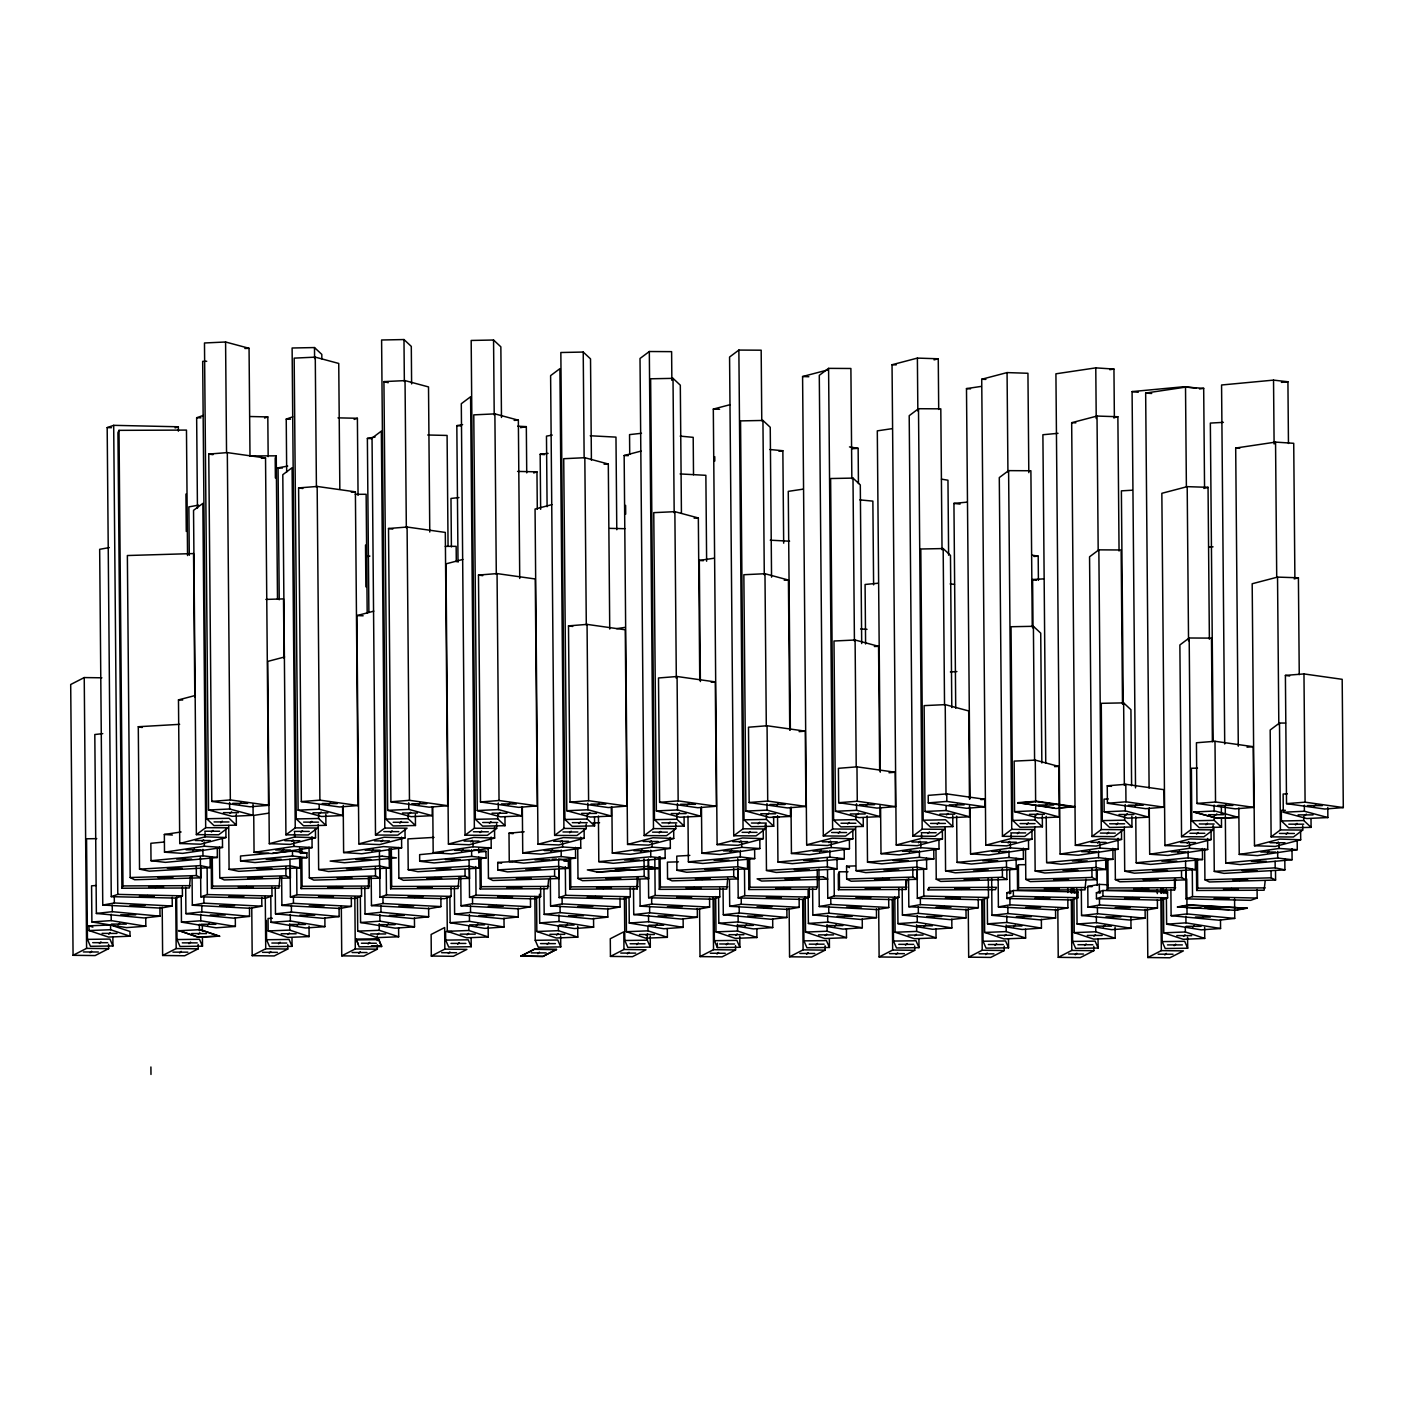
<?xml version="1.0" encoding="UTF-8"?>
<svg xmlns="http://www.w3.org/2000/svg" width="1414" height="1414" viewBox="0 0 1414 1414"><rect width="100%" height="100%" fill="white"/><g stroke="black" fill="none" stroke-linecap="round" stroke-linejoin="round"><path stroke-width="1.5" d="M187.549 555.543L186.471 430.086L119.006 430.351L117.945 432.666L121.922 888.239L189.388 887.992L190.36 876.857M250.137 455.944L276.243 455.838L275.2 458.154L275.377 478.003M121.922 888.239L122.983 885.924L119.006 430.351M279.919 877.034L278.947 888.169L211.481 888.434L212.542 886.118L212.294 857.45M369.478 877.228L368.506 888.363L301.058 888.611L302.101 886.295L301.854 857.679M459.055 877.405L458.065 888.54L390.618 888.805L391.66 886.49L391.342 848.966M548.632 879.791L547.642 888.734L480.177 888.999L481.22 886.666L480.972 858.015M638.174 877.794L637.201 888.911L569.736 889.176L570.779 886.861L570.531 858.227M727.733 878.094L726.761 889.106L659.295 889.371L660.356 887.038L660.091 856.637M817.221 869.875L817.363 886.967L816.32 889.282L748.854 889.547L749.915 887.232L749.667 859.447M848.047 871.766L839.333 871.802L838.29 874.117L838.414 889.742L905.879 889.477L906.869 879.349M838.414 889.742L839.474 887.409L839.333 871.802M927.973 889.813L929.033 887.497L996.499 887.338L995.438 889.671L927.991 889.919L929.033 887.603M1024.92 864.679L1018.398 864.714L1017.338 867.029L1017.55 890.113L1084.998 889.848L1085.987 879.137M1017.55 890.113L1018.593 887.78L1018.398 864.714M1175.547 878.925L1174.574 890.042L1107.109 890.29L1108.152 887.974L1107.904 859.394M1265.123 881.293L1264.134 890.219L1196.668 890.484L1197.711 888.151L1197.464 859.518M90.072 952.736L91.627 951.198M99.404 943.456L100.96 941.901M108.737 934.177L110.292 932.621M118.069 924.88L119.624 923.342M127.401 915.6L128.957 914.045M136.734 906.303L138.289 904.766M146.066 897.024L147.622 895.469M155.399 887.727L156.954 886.189M164.731 878.447L166.286 876.892M174.063 869.15L175.619 867.613M183.396 859.871L184.951 858.316M192.728 850.574L194.284 849.036M202.061 841.295L203.616 839.739M211.393 831.998L212.948 830.46M220.725 822.718L222.281 821.163M230.058 813.439L231.613 811.883M239.39 804.142L240.946 802.586M179.649 952.93L181.204 951.375M188.981 943.651L190.536 942.095M198.314 934.354L199.869 932.798M207.646 925.074L209.201 923.519M216.978 915.777L218.534 914.239M226.311 906.498L227.866 904.942M235.643 897.201L237.198 895.663M244.958 887.921L246.513 886.366M254.29 878.624L255.846 877.087M263.623 869.345L265.178 867.789M272.955 860.048L274.51 858.51M282.287 850.768L283.843 849.213M291.62 841.471L293.175 839.934M300.952 832.192L302.508 830.637M310.285 822.913L311.84 821.357M319.617 813.616L321.172 812.06M328.949 804.336L330.505 802.781M269.208 953.124L270.763 951.569M278.54 943.827L280.096 942.272M287.873 934.548L289.428 932.993M297.205 925.251L298.761 923.713M306.538 915.972L308.093 914.416M315.87 906.674L317.425 905.137M325.202 897.395L326.758 895.84M334.535 888.098L336.09 886.56M343.867 878.819L345.423 877.263M353.2 869.522L354.755 867.984M362.532 860.242L364.087 858.687M371.864 850.945L373.42 849.407M381.197 841.666L382.752 840.11M390.529 832.386L392.085 830.831M399.862 823.089L401.417 821.534M409.176 813.81L410.732 812.255M418.509 804.513L420.064 802.975M358.767 953.301L360.323 951.746M368.1 944.022L369.655 942.466M377.432 934.725L378.987 933.187M386.764 925.445L388.32 923.89M396.097 916.148L397.652 914.611M405.429 906.869L406.985 905.314M414.762 897.572L416.317 896.034M424.094 888.292L425.649 886.737M433.426 878.995L434.982 877.458M442.759 869.716L444.314 868.161M452.091 860.419L453.647 858.881M461.424 851.14L462.979 849.584M470.756 841.843L472.311 840.305M480.088 832.563L481.644 831.008M489.421 823.284L490.976 821.728M498.753 813.987L500.309 812.449M508.086 804.707L509.641 803.152M448.326 953.496L449.882 951.94M457.659 944.199L459.214 942.661M466.991 934.919L468.547 933.364M476.324 925.622L477.879 924.084M485.656 916.343L487.211 914.787M494.988 907.046L496.544 905.508M504.321 897.766L505.876 896.211M513.653 888.469L515.209 886.932M522.986 879.19L524.541 877.634M532.318 869.893L533.873 868.355M541.65 860.613L543.206 859.058M550.983 851.316L552.538 849.779M560.315 842.037L561.871 840.482M569.648 832.758L571.203 831.202M578.98 823.461L580.535 821.923M588.312 814.181L589.868 812.626M597.645 804.884L599.2 803.346M537.886 953.672L539.441 952.135M547.218 944.393L548.773 942.838M556.55 935.096L558.106 933.558M565.883 925.816L567.438 924.261M575.215 916.519L576.771 914.982M584.548 907.24L586.103 905.685M593.88 897.943L595.435 896.405M603.212 888.664L604.768 887.108M612.545 879.367L614.1 877.829M621.877 870.087L623.433 868.532M631.21 860.79L632.765 859.252M640.542 851.511L642.097 849.955M649.874 842.231L651.43 840.676M659.207 832.934L660.762 831.397M668.539 823.655L670.095 822.1M677.872 814.358L679.427 812.82M687.204 805.079L688.759 803.523M627.445 953.867L629 952.311M636.777 944.57L638.333 943.032M646.11 935.29L647.665 933.735M655.442 925.993L656.997 924.456M664.774 916.714L666.33 915.158M674.107 907.417L675.662 905.879M683.439 898.137L684.995 896.582M692.772 888.84L694.327 887.303M702.104 879.561L703.659 878.006M711.436 870.264L712.992 868.726M720.769 860.985L722.324 859.429M730.101 851.705L731.657 850.15M739.434 842.408L740.989 840.853M748.766 833.129L750.321 831.573M758.098 823.832L759.654 822.294M767.431 814.552L768.986 812.997M776.763 805.255L778.319 803.718M717.004 954.043L718.559 952.506M726.336 944.764L727.892 943.209M735.669 935.467L737.224 933.929M745.001 926.188L746.557 924.632M754.334 916.891L755.889 915.353M763.666 907.611L765.221 906.056M772.998 898.314L774.554 896.776M782.331 889.035L783.886 887.479M791.663 879.738L793.219 878.2M800.996 870.458L802.551 868.903M810.328 861.179L811.883 859.624M819.66 851.882L821.216 850.327M828.993 842.603L830.548 841.047M838.325 833.306L839.881 831.768M847.658 824.026L849.213 822.471M856.99 814.729L858.545 813.191M866.322 805.45L867.878 803.894M806.581 954.238L808.136 952.683M815.913 944.941L817.469 943.403M825.246 935.661L826.801 934.106M834.578 926.364L836.134 924.827M843.911 917.085L845.466 915.53M853.243 907.788L854.798 906.25M862.558 898.509L864.113 896.953M871.89 889.212L873.445 887.674M881.222 879.932L882.778 878.377M890.555 870.653L892.11 869.097M899.887 861.356L901.443 859.8M909.22 852.076L910.775 850.521M918.552 842.779L920.107 841.242M927.884 833.5L929.44 831.945M937.217 824.203L938.772 822.665M946.549 814.924L948.105 813.368M955.882 805.627L957.437 804.089M896.14 954.415L897.696 952.877M905.473 945.135L907.028 943.58M914.805 935.838L916.36 934.301M924.137 926.559L925.693 925.003M933.47 917.262L935.025 915.724M942.802 907.982L944.358 906.427M952.135 898.685L953.69 897.148M961.467 889.406L963.022 887.851M970.799 880.109L972.355 878.571M980.132 870.83L981.687 869.274M989.464 861.55L991.02 859.995M998.797 852.253L1000.352 850.715M1008.129 842.974L1009.684 841.418M1017.461 833.677L1019.017 832.139M1026.794 824.397L1028.349 822.842M1036.109 815.1L1037.664 813.563M1045.441 805.821L1046.996 804.266M985.699 954.609L987.255 953.054M995.032 945.312L996.587 943.774M1004.364 936.033L1005.92 934.477M1013.697 926.736L1015.252 925.198M1023.029 917.456L1024.584 915.901M1032.361 908.159L1033.917 906.621M1041.694 898.88L1043.249 897.324M1051.026 889.583L1052.582 888.045M1060.359 880.303L1061.914 878.748M1069.691 871.024L1071.246 869.469M1079.023 861.727L1080.579 860.189M1088.356 852.448L1089.911 850.892M1097.688 843.151L1099.244 841.613M1107.021 833.871L1108.576 832.316M1116.353 824.574L1117.908 823.036M1125.685 815.295L1127.241 813.739M1135.018 805.998L1136.573 804.46M1075.259 954.786L1076.814 953.248M1084.591 945.506L1086.146 943.951M1093.923 936.209L1095.479 934.672M1103.256 926.93L1104.811 925.375M1112.588 917.633L1114.144 916.095M1121.921 908.354L1123.476 906.798M1131.253 899.057L1132.808 897.519M1140.585 889.777L1142.141 888.222M1149.918 880.498L1151.473 878.942M1159.25 871.201L1160.806 869.645M1168.583 861.921L1170.138 860.366M1177.915 852.624L1179.47 851.087M1187.247 843.345L1188.803 841.79M1196.58 834.048L1198.135 832.51M1205.912 824.769L1207.468 823.213M1215.245 815.471L1216.8 813.934M1224.577 806.192L1226.132 804.637M1164.818 954.98L1166.373 953.425M1174.15 945.683L1175.706 944.145M1183.483 936.404L1185.038 934.848M1192.815 927.107L1194.37 925.569M1202.147 917.827L1203.703 916.272M1211.48 908.53L1213.035 906.993M1220.812 899.251L1222.368 897.696M1230.145 889.972L1231.7 888.416M1239.477 880.675L1241.032 879.119M1248.809 871.395L1250.365 869.84M1258.142 862.098L1259.697 860.56M1267.474 852.819L1269.03 851.263M1276.807 843.522L1278.362 841.984M1286.139 834.242L1287.694 832.687M1295.471 824.945L1297.027 823.408M1304.804 815.666L1306.359 814.111M1314.136 806.369L1315.692 804.831M671.862 380.366L671.615 351.644L649.326 351.52L640.012 358.484L644.183 835.586L666.489 835.709L675.786 828.745L675.751 824.327M761.775 420.789L761.174 350.195L738.868 350.071L729.571 357.035L733.742 835.762L756.048 835.886L765.345 828.94L765.31 824.521M196.369 834.649L205.684 827.685L227.972 827.809L218.675 834.773L196.369 834.649L193.541 510.348L202.856 503.402L205.684 827.685M851.847 478.692L850.892 368.488L828.586 368.365L819.289 375.329L823.302 835.957L845.607 836.081L854.904 829.117L832.616 828.993L823.302 835.957M285.928 834.826L295.243 827.879L317.531 828.003L308.234 834.967L285.928 834.826L282.8 474.697L292.097 467.734L295.243 827.879M942.024 549.728L940.805 408.84L918.499 408.717L909.202 415.681L912.861 836.134L935.167 836.257L944.464 829.311L922.175 829.17L912.861 836.134M375.505 835.02L384.802 828.056L407.091 828.18L397.794 835.144L375.505 835.02L372.041 438.093L381.338 431.129L384.802 828.056M474.362 828.251L470.597 396.768L461.3 403.715L465.065 835.197L474.362 828.251L496.668 828.374L496.614 823.973M496.668 828.374L487.353 835.338L465.065 835.197M1032.255 627.021L1030.894 470.756L1008.606 470.632L999.291 477.579L1002.438 836.328L1024.726 836.452L1034.023 829.488L1011.735 829.364L1002.438 836.328M563.921 828.427L559.909 368.665L550.612 375.629L554.624 835.391L563.921 828.427L586.227 828.569L586.191 824.168M586.227 828.569L576.912 835.515L554.624 835.391M644.183 835.586L653.48 828.622L675.786 828.745M1122.504 704.137L1121.143 549.975L1098.855 549.852L1089.558 556.798L1091.997 836.505L1114.285 836.628L1123.6 829.682L1101.294 829.558L1091.997 836.505M733.742 835.762L743.057 828.798L765.345 828.94M1212.381 741.714L1211.48 638.121L1189.192 637.997L1179.877 644.961L1181.556 836.699L1203.844 836.823L1213.159 829.859L1213.124 825.458M1285.573 723.067L1279.493 723.031L1270.179 729.995L1271.115 836.876L1293.421 837L1302.718 830.053L1302.683 825.688M1181.556 836.699L1190.853 829.735L1213.159 829.859M1271.115 836.876L1280.412 829.93L1302.718 830.053M101.879 677.801L84.239 677.571L70.7 684.5L73.068 955.298L95.127 955.564L108.648 948.653L108.613 944.252M73.068 955.298L86.59 948.37L108.648 948.653M162.203 907.169L162.628 955.475L176.167 948.564L198.207 948.829L198.172 944.446M198.207 948.829L184.686 955.758L162.628 955.475M251.763 907.806L252.187 955.67L265.726 948.741L287.784 949.024L287.731 944.676M287.784 949.024L274.245 955.935L252.187 955.67M341.322 906.021L341.746 955.846L355.285 948.935L377.344 949.201L377.308 944.87M377.344 949.201L363.805 956.129L341.746 955.846M431.305 956.041L444.844 949.112L466.903 949.395L453.364 956.306L431.305 956.041L431.129 934.46L444.65 927.549L444.844 949.112M520.865 956.094L534.404 949.165L556.462 949.448L542.923 956.5L520.865 956.094L542.923 956.359L556.462 949.448M520.865 956.218L534.404 949.307L556.462 949.572M610.441 956.412L623.963 949.483L646.021 949.766L632.482 956.677L610.441 956.412L610.282 938.737L623.821 931.826L623.963 949.483M699.577 908.866L700.001 956.589L713.522 949.678L735.58 949.943L735.545 945.613M735.58 949.943L722.059 956.871L700.001 956.589M789.136 908.583L789.56 956.783L803.099 949.855L825.14 950.137L825.104 945.754M825.14 950.137L811.618 957.048L789.56 956.783M878.695 908.424L879.119 956.96L892.658 950.049L914.717 950.314L914.664 945.913M914.717 950.314L901.178 957.243L879.119 956.96M968.254 908.672L968.678 957.154L982.217 950.226L1004.276 950.508L1004.223 946.107M1004.276 950.508L990.737 957.419L968.678 957.154M1057.813 908.795L1058.238 957.331L1071.777 950.42L1093.835 950.685L1093.8 946.284M1093.835 950.685L1080.296 957.614L1058.238 957.331M1147.797 957.525L1161.336 950.615L1183.394 950.88L1169.855 957.791L1147.797 957.525L1147.373 908.972M182.353 887.02L182.424 895.84L175.919 898.102L111.264 896.653L107.181 427.611L113.686 425.331L178.341 426.781L178.376 431.182M197.447 508.262L196.652 417.731L203.156 415.469M175.089 427.912L178.341 426.781M264.559 418.049L267.812 416.918L268.165 456.651M286.688 471.958L286.229 419.11L292.733 416.83M354.136 419.428L357.389 418.279L358.06 495.377M533.714 472.983L536.966 471.852L537.302 509.252M111.264 896.653L117.786 894.39L182.424 895.84M200.576 868.143L200.841 896.847L207.345 894.567L271.983 896.016L271.912 887.179M271.983 896.016L265.478 898.297L200.841 896.847M290.153 868.39L290.4 897.024L296.905 894.762L361.56 896.211L361.471 887.391M361.56 896.211L355.038 898.473L290.4 897.024M379.712 868.549L379.959 897.218L386.464 894.938L451.119 896.388L451.031 887.568M451.119 896.388L444.615 898.668L379.959 897.218M469.254 866.588L469.519 897.395L476.023 895.133L540.678 896.582L540.608 887.78M540.678 896.582L534.174 898.844L469.519 897.395M558.813 866.729L559.078 897.59L565.582 895.309L630.237 896.759L630.167 887.957M630.237 896.759L623.733 899.039L559.078 897.59M648.319 860.313L648.637 897.766L655.142 895.504L719.797 896.953L719.726 888.133M719.797 896.953L713.292 899.216L648.637 897.766M737.949 869.363L738.196 897.961L744.718 895.681L809.356 897.13L809.285 888.346M809.356 897.13L802.852 899.41L738.196 897.961M827.508 869.751L827.773 898.137L834.278 895.875L898.915 897.324L898.844 888.575M898.915 897.324L892.411 899.587L827.773 898.137M917.085 869.981L917.332 898.332L923.837 896.052L988.492 897.501L988.315 877.882M988.492 897.501L981.97 899.781L917.332 898.332M1006.839 892.764L1013.343 890.502L1077.998 891.951L1078.051 897.696L1071.547 899.958L1006.892 898.509L1006.839 892.764L1011.151 892.87M1006.892 898.509L1013.396 896.246L1078.051 897.696M1074.746 893.082L1077.998 891.951M1096.398 892.747L1102.902 890.484L1167.557 891.934L1167.611 897.872L1161.106 900.152L1096.451 898.703L1096.398 892.747L1100.711 892.853M1096.451 898.703L1102.955 896.423L1167.611 897.872M1164.305 893.065L1167.557 891.934M1185.745 868.709L1186.01 898.88L1192.515 896.617L1257.17 898.067L1257.099 889.441M1257.17 898.067L1250.665 900.329L1186.01 898.88M852.801 830L852.889 838.838L827.526 845.501L806.669 844.812L802.586 376.531L827.932 369.885M763.242 829.859L763.313 838.661L737.967 845.307L717.11 844.618L713.31 409.088L730.207 404.651M942.36 830.212L942.449 839.032L917.103 845.678L896.229 844.989L892.04 364.741L917.386 358.096L938.26 358.785L938.702 409.441M934.035 359.881L938.26 358.785M673.683 829.682L673.753 838.467L648.407 845.112L627.551 844.441L624.157 455.52L641.055 451.084M1031.92 830.372L1032.008 839.209L1006.662 845.872L985.788 845.183L981.723 379.252L1007.068 372.589L1027.943 373.278L1028.809 472.647M551.955 504.621L535.058 509.058L537.992 844.246L558.848 844.936L584.194 838.272L584.123 829.452M462.873 559.431L445.976 563.868L448.415 844.052L469.289 844.741L494.635 838.095L494.547 827.066M1121.496 830.584L1121.567 839.403L1096.221 846.049L1075.347 845.36L1071.671 422.698L1097.017 416.052L1117.873 416.741L1119.057 551.018M405.005 829.134L405.076 837.901L379.73 844.565L358.856 843.875L356.876 615.603L373.773 611.166M1113.649 417.837L1117.873 416.741M284.603 656.98L267.706 661.416L269.296 843.681L290.17 844.37L315.516 837.724L315.428 828.94M225.869 828.834L225.957 837.53L200.594 844.193L179.737 843.504L178.482 699.895L195.379 695.458M1209.377 639.234L1208.051 487.335L1187.194 486.646L1161.848 493.309L1164.924 845.554L1185.78 846.244L1211.126 839.58L1211.056 830.778M1203.827 488.449L1208.051 487.335M179.737 843.504L205.083 836.841L225.957 837.53M1299.254 674.655L1298.406 577.796L1277.531 577.106L1252.185 583.752L1254.483 845.731L1275.34 846.42L1300.686 839.775L1300.615 830.955M269.296 843.681L294.642 837.035L315.516 837.724M1294.181 578.909L1298.406 577.796M358.856 843.875L384.201 837.212L405.076 837.901M448.415 844.052L473.761 837.406L494.635 838.095M537.992 844.246L563.338 837.601L584.194 838.272M627.551 844.441L652.897 837.777L673.753 838.467M717.11 844.618L742.456 837.972L763.313 838.661M806.669 844.812L832.015 838.149L852.889 838.838M896.229 844.989L921.574 838.343L942.449 839.032M985.788 845.183L1011.134 838.52L1032.008 839.209M1075.347 845.36L1100.693 838.714L1121.567 839.403M1164.924 845.554L1190.27 838.891L1211.126 839.58M1254.483 845.731L1279.829 839.085L1300.686 839.775M368.895 612.509L367.375 438.411L375.081 437.032M458.012 562.206L456.828 425.649L462.608 424.607M279.23 599.766L278.063 467.84L287.714 466.09M520.546 427.664L526.326 426.639L526.733 472.877M552.255 435.088L546.476 436.131L547.094 506.725M198.49 505.152L188.857 506.884L189.282 555.295M109.302 547.589L99.669 549.321L102.762 905.048L160.701 908.106L172.261 906.021L172.19 897.236M102.762 905.048L114.34 902.963L172.261 906.021M192.074 876.609L192.322 905.225L203.899 903.139L261.837 906.215L261.749 897.413M261.837 906.215L250.26 908.301L192.322 905.225M281.633 876.821L281.899 905.42L293.458 903.334L351.397 906.392L351.308 897.607M351.397 906.392L339.82 908.477L281.899 905.42M371.21 876.945L371.458 905.596L383.017 903.511L440.956 906.586L440.885 897.766M440.956 906.586L429.379 908.672L371.458 905.596M460.77 877.157L461.017 905.791L472.576 903.705L530.515 906.763L530.444 897.961M530.515 906.763L518.938 908.849L461.017 905.791M550.329 877.299L550.576 905.967L562.153 903.882L620.074 906.957L620.004 898.137M620.074 906.957L608.515 909.043L550.576 905.967M639.906 879.72L640.135 906.162L651.713 904.076L709.634 907.134L709.563 898.332M709.634 907.134L698.074 909.22L640.135 906.162M729.465 879.897L729.695 906.339L741.272 904.253L799.193 907.328L799.122 898.509M799.193 907.328L787.633 909.414L729.695 906.339M818.936 869.133L819.254 906.533L830.831 904.447L888.77 907.505L888.681 898.721M888.77 907.505L877.193 909.591L819.254 906.533M908.566 878.147L908.831 906.71L920.39 904.624L978.329 907.7L978.241 898.915M1157.377 899.817L1157.447 908.071L1145.87 910.156L1087.949 907.081L1087.773 886.454L1099.332 884.369L1107.922 884.811M978.329 907.7L966.752 909.785L908.831 906.71M998.143 878.306L998.39 906.904L1009.949 904.819L1067.888 907.876L1067.817 899.092M1067.888 907.876L1056.311 909.962L998.39 906.904M1087.949 907.081L1099.509 904.995L1157.447 908.071M1177.509 906.904L1189.068 904.819L1247.007 908.248L1235.447 910.333L1177.509 906.904L1201.105 908.159M1177.509 907.275L1189.086 905.19L1247.007 908.248M1237.374 909.626L1247.007 907.894M1114.373 417.537L1113.949 369.072L1095.779 367.87L1055.922 373.809L1060.111 854.038L1078.281 855.24L1118.138 849.301L1118.05 838.29M970.075 798.733L966.487 388.603L981.175 386.411M1109.76 369.69L1113.949 369.072M891.987 428.672L877.299 430.863L880.286 772.185M1149.105 788.022L1145.658 393.074L1185.515 387.136L1203.685 388.337L1204.551 487.636M1199.479 388.974L1203.685 388.337M802.958 489.173L788.27 491.365L790.355 729.836M1238.293 746.185L1235.695 448.044L1275.552 442.105L1293.722 443.307L1294.888 578.026M700.372 681.548L699.311 560.439L713.999 558.247M616.645 628.647L625.041 627.392M268.413 813.209L253.742 815.401L254.06 852.359L272.23 853.579L312.087 847.622L311.999 836.752M222.44 837.601L222.528 847.446L182.671 853.384L164.501 852.182L164.342 834.472L181.116 831.98M164.501 852.182L204.358 846.226L222.528 847.446M254.06 852.359L293.918 846.42L312.087 847.622M343.213 805.397L343.62 852.554L383.477 846.597L401.647 847.817L401.558 837.088M401.647 847.817L361.79 853.756L343.62 852.554M432.772 806.652L433.179 852.73L473.036 846.792L491.206 847.993L491.118 837.017M491.206 847.993L451.349 853.95L433.179 852.73M522.332 806.758L522.738 852.925L562.595 846.968L580.765 848.188L580.677 837.194M580.765 848.188L540.908 854.127L522.738 852.925M611.909 807.094L612.297 853.102L652.154 847.163L670.342 848.365L670.236 837.406M670.342 848.365L630.485 854.321L612.297 853.102M701.468 807.058L701.874 853.296L741.731 847.34L759.901 848.559L759.813 839.739M759.901 848.559L720.044 854.498L701.874 853.296M791.027 807.111L791.433 853.473L831.291 847.534L849.461 848.736L849.39 839.898M849.461 848.736L809.603 854.692L791.433 853.473M880.586 807.429L880.993 853.667L920.85 847.711L939.02 848.93L938.949 840.11M939.02 848.93L899.163 854.869L880.993 853.667M970.145 807.553L970.552 853.844L1010.409 847.905L1028.579 849.107L1028.508 840.287M1028.579 849.107L988.722 855.063L970.552 853.844M1060.111 854.038L1099.968 848.082L1118.138 849.301M1149.264 807.889L1149.67 854.215L1189.528 848.276L1207.697 849.478L1207.609 838.449M1207.697 849.478L1167.84 855.435L1149.67 854.215M1238.823 808.03L1239.23 854.409L1279.087 848.453L1297.274 849.673L1297.186 840.835M1297.274 849.673L1257.417 855.611L1239.23 854.409M641.496 433.285L629.548 434.611L629.725 454.424M540.643 509.305L540.166 454.265L548.119 453.381M778.884 451.172L782.861 450.73L783.674 543.206M458.949 497.569L450.978 498.453L451.402 546.847M365.926 556.533L369.902 556.091M102.762 733.636L94.809 734.52L96.364 913.462L144.069 917.951L160.012 916.184L159.923 907.346M96.364 913.462L112.307 911.676L160.012 916.184M185.694 887.32L185.923 913.638L201.866 911.871L249.571 916.378L249.5 907.594M249.571 916.378L233.628 918.146L185.923 913.638M275.253 887.356L275.483 913.833L291.425 912.048L339.13 916.555L339.06 907.735M339.13 916.555L323.205 918.322L275.483 913.833M364.812 887.568L365.042 914.01L380.985 912.242L428.689 916.749L428.619 907.929M428.689 916.749L412.764 918.517L365.042 914.01M454.389 887.798L454.619 914.204L470.544 912.419L518.249 916.926L518.178 908.124M518.249 916.926L502.324 918.693L454.619 914.204M543.948 887.974L544.178 914.381L560.103 912.613L607.808 917.12L607.737 908.301M607.808 917.12L591.883 918.888L544.178 914.381M633.507 888.151L633.737 914.575L649.662 912.79L697.385 917.297L697.296 908.495M697.385 917.297L681.442 919.065L633.737 914.575M723.067 888.346L723.296 914.752L739.239 912.984L786.944 917.492L786.856 908.672M786.944 917.492L771.001 919.259L723.296 914.752M812.626 888.487L812.856 914.946L828.798 913.179L876.503 917.668L876.433 908.849M876.503 917.668L860.56 919.454L812.856 914.946M902.185 888.699L902.415 915.123L918.358 913.356L966.062 917.863L965.992 909.043M966.062 917.863L950.137 919.63L902.415 915.123M991.656 877.811L991.974 915.318L1007.917 913.55L1055.622 918.039L1055.551 909.22M1055.622 918.039L1039.697 919.825L991.974 915.318M1081.321 889.212L1081.551 915.494L1097.476 913.727L1145.181 918.234L1145.11 909.467M1145.181 918.234L1129.256 920.001L1081.551 915.494M1170.88 889.459L1171.11 915.689L1187.035 913.921L1234.74 918.411L1234.581 898.756M1234.74 918.411L1218.815 920.196L1171.11 915.689M1135.53 787.898L1132.084 391.59L1184.031 386.711L1196.368 388.125M1288.454 443.448L1287.924 381.762L1273.537 380.119L1221.572 384.997L1224.718 744.011M1281.42 382.381L1287.924 381.762M1058.043 433.32L1042.896 434.734L1045.759 763.33M955.723 708.22L953.937 503.384L966.929 502.164M878.076 583.24L865.085 584.477L865.598 643.989M163.847 842.055L150.856 843.292L151.015 860.702L165.385 862.363L217.349 857.485L217.279 848.771M151.015 860.702L202.962 855.823L217.349 857.485M268.678 853.384L240.521 856.018L240.574 860.896L254.944 862.558L306.909 857.662L306.873 852.801L292.486 851.14L273.008 852.978M575.498 847.357L575.604 858.227L523.64 863.106L509.252 861.444L509.005 833.199L524.17 831.768M300.369 853.402L306.873 852.801M240.574 860.896L292.521 856.018L306.909 857.662M443.448 852.395L419.64 854.639L419.693 861.267L434.08 862.929L486.027 858.033L485.974 851.405L473.655 849.991M479.487 852.006L485.974 851.405M419.693 861.267L471.657 856.389L486.027 858.033M509.252 861.444L561.217 856.566L575.604 858.227M598.422 816.072L598.811 861.639L650.776 856.76L665.163 858.404L665.075 849.726M665.163 858.404L613.199 863.3L598.811 861.639M687.982 816.108L688.371 861.833L740.335 856.937L754.723 858.598L754.634 849.885M754.723 858.598L702.758 863.477L688.371 861.833M777.541 815.701L777.947 862.01L829.894 857.131L844.282 858.775L844.211 849.955M844.282 858.775L792.317 863.671L777.947 862.01M867.1 815.913L867.507 862.204L919.454 857.308L933.841 858.97L933.77 850.15M933.841 858.97L881.876 863.848L867.507 862.204M956.659 816.125L957.066 862.381L1009.03 857.503L1023.4 859.146L1023.312 848.135M1023.4 859.146L971.453 864.042L957.066 862.381M1046.219 816.249L1046.625 862.575L1098.59 857.679L1112.959 859.341L1112.871 848.312M1112.959 859.341L1061.013 864.219L1046.625 862.575M1135.778 816.514L1136.184 862.752L1188.149 857.874L1202.536 859.535L1202.43 848.524M1202.536 859.535L1150.572 864.414L1136.184 862.752M1225.249 805.68L1225.744 862.947L1277.708 858.051L1292.096 859.712L1291.989 848.7M1292.096 859.712L1240.131 864.59L1225.744 862.947M208.759 454.071L227.318 452.604L265.532 457.995L268.554 805.326L249.995 806.793L211.782 801.402L208.759 454.071L213.001 454.672M261.396 458.33L265.532 457.995M298.601 487.918L317.16 486.451L355.391 491.842L358.113 805.52L339.554 806.987L301.341 801.597L298.601 487.918L302.861 488.519M351.255 492.178L355.391 491.842M388.514 528.5L407.091 527.033L445.304 532.424L447.69 805.697L429.114 807.182L390.9 801.773L388.514 528.5L392.774 529.101M478.48 575.056L497.056 573.589L535.27 578.98L537.249 805.892L518.691 807.359L480.477 801.968L478.48 575.056L482.74 575.657M568.499 625.872L587.057 624.387L625.271 629.796L626.809 806.068L608.25 807.553L570.036 802.145L568.499 625.872L572.741 626.455M677.076 676.511L658.5 677.978L659.596 802.339L697.809 807.73L716.368 806.263L715.29 681.902L677.076 676.511L678.154 800.872L716.368 806.263M711.154 682.237L715.29 681.902M1285.397 675.397L1303.973 673.93L1342.186 679.321L1343.3 807.571L1324.741 809.038L1286.528 803.647L1285.397 675.397L1289.656 675.998M767.06 725.753L748.501 727.22L749.155 802.516L787.368 807.924L805.927 806.44L805.273 731.144L767.06 725.753L767.714 801.049L805.927 806.44M799.087 731.639L805.273 731.144M211.782 801.402L230.341 799.935L268.554 805.326M301.341 801.597L319.9 800.13L358.113 805.52M390.9 801.773L409.459 800.306L447.69 805.697M856.972 766.848L838.414 768.315L838.714 802.71L876.927 808.101L895.486 806.634L895.186 772.238L856.972 766.848L857.273 801.243L895.486 806.634M1214.997 741.289L1196.438 742.757L1196.969 803.452L1235.182 808.843L1253.741 807.376L1253.211 746.68L1214.997 741.289L1215.527 801.985L1253.741 807.376M480.477 801.968L499.036 800.501L537.249 805.892M888.999 772.733L895.186 772.238M1247.024 747.175L1253.211 746.68M570.036 802.145L588.595 800.678L626.809 806.068M659.596 802.339L678.154 800.872M749.155 802.516L767.714 801.049M946.779 793.908L928.22 795.375L928.273 802.887L966.487 808.295L985.045 806.811L984.992 799.299L946.779 793.908L946.832 801.42L985.045 806.811M838.714 802.71L857.273 801.243M1107.25 785.777L1125.809 784.31L1164.022 789.701L1164.182 807.2L1145.623 808.667L1107.409 803.276L1107.25 785.777L1111.492 786.378M928.273 802.887L946.832 801.42M980.856 799.617L984.992 799.299M1017.833 802.675L1036.391 801.208L1074.605 806.599L1056.046 808.472L1017.833 802.675L1053.925 807.783M1017.833 803.081L1036.391 801.614L1074.622 807.005M1107.409 803.276L1125.968 801.791L1164.182 807.2M1060.182 807.748L1074.605 806.599M1196.969 803.452L1215.527 801.985M1286.528 803.647L1305.087 802.162L1343.3 807.571M851.688 448.786L858.139 448.326L858.439 483.517M1033.899 556.462L1038.194 556.162L1038.406 580.359M95.869 885.518L91.574 885.818L91.892 921.946L126.482 927.619L145.819 926.258L145.748 917.757M91.892 921.946L111.229 920.602L145.819 926.258M181.222 896.211L181.452 922.14L200.788 920.779L235.378 926.453L235.307 917.81M270.781 896.14L271.011 922.317L290.347 920.974L324.937 926.63L324.867 917.916M235.378 926.453L216.042 927.796L181.452 922.14M360.34 896.246L360.57 922.511L379.906 921.15L414.514 926.824L414.426 918.057M324.937 926.63L305.618 927.991L271.011 922.317M449.899 896.37L450.129 922.688L469.466 921.345L504.073 927.001L503.985 918.234M414.514 926.824L395.178 928.167L360.57 922.511M539.441 894.231L539.688 922.882L559.025 921.521L593.633 927.195L593.544 918.375M504.073 927.001L484.737 928.362L450.129 922.688M629.036 896.688L629.265 923.059L648.584 921.716L683.192 927.372L683.121 918.587M593.633 927.195L574.296 928.538L539.688 922.882M718.595 896.847L718.825 923.254L738.161 921.893L772.751 927.566L772.68 918.764M683.192 927.372L663.855 928.733L629.265 923.059M808.101 890.449L808.384 923.448L827.72 922.087L862.31 927.743L862.24 918.959M772.751 927.566L753.415 928.91L718.825 923.254M897.713 897.165L897.943 923.625L917.279 922.281L951.869 927.938L951.799 919.118M862.31 927.743L842.974 929.104L808.384 923.448M987.272 897.395L987.502 923.819L1006.839 922.458L1041.446 928.114L1041.358 919.312M951.869 927.938L932.551 929.281L897.943 923.625M1076.761 888.787L1077.061 923.996L1096.398 922.653L1131.006 928.309L1130.9 917.315M1041.446 928.114L1022.11 929.475L987.502 923.819M1166.391 897.89L1166.621 924.19L1185.957 922.829L1220.565 928.503L1220.476 919.736M1131.006 928.309L1111.669 929.67L1077.061 923.996M1220.565 928.503L1201.228 929.846L1166.621 924.19M1223.41 422.344L1210.349 423.086L1213.141 741.077M1132.261 490.216L1121.39 490.852L1123.246 704.101M1033.033 628.099L1032.609 579.528L1043.479 578.892M950.385 671.95L956.907 671.579M210.067 856.672L210.156 867.63L149.248 871.148L139.526 869.15L138.289 726.725L179.631 724.339M772.521 817.433L779.061 817.062M434.045 837.388L407.939 838.891L408.222 869.698L417.925 871.696L478.851 868.178L478.745 857.184M139.526 869.15L200.452 865.615L210.156 867.63M228.715 825.423L229.086 869.327L290.011 865.81L299.733 867.807L299.627 856.831M299.733 867.807L238.807 871.324L229.086 869.327M318.256 824.362L318.645 869.522L379.571 865.987L389.292 868.002L389.115 848.647M389.292 868.002L328.366 871.519L318.645 869.522M568.41 868.373L558.689 866.358L558.636 858.917L568.34 860.932L568.41 868.373L507.502 871.89L497.781 869.893L497.71 862.452L512.946 861.568M552.096 859.305L556.444 859.04M408.222 869.698L469.13 866.181L478.851 868.178M563.992 861.179L568.34 860.932M689.838 855.382L676.776 856.124L676.899 870.264L686.621 872.261L747.529 868.744L747.44 858.652M497.781 869.893L558.689 866.358M657.97 868.39L597.062 872.067L657.97 868.39L648.248 866.393L587.34 869.91L597.062 872.067M676.899 870.264L737.808 866.729L747.529 868.744M766.052 824.397L766.459 870.441L827.384 866.923L837.088 868.921L837 857.962M837.088 868.921L776.18 872.456L766.459 870.441M855.647 826.996L856.018 870.635L916.944 867.1L926.665 869.115L926.559 858.21M926.665 869.115L865.739 872.632L856.018 870.635M945.206 826.713L945.577 870.812L1006.503 867.295L1016.224 869.292L1016.118 858.263M1016.224 869.292L955.298 872.827L945.577 870.812M1034.765 826.837L1035.154 871.006L1096.062 867.471L1105.783 869.486L1105.677 858.439M1105.783 869.486L1044.858 873.004L1035.154 871.006M1124.324 827.225L1124.713 871.183L1185.621 867.666L1195.343 869.663L1195.254 858.669M1195.343 869.663L1134.435 873.198L1124.713 871.183M1213.884 827.208L1214.273 871.378L1275.181 867.843L1284.902 869.857L1284.813 858.811M1284.902 869.857L1223.994 873.375L1214.273 871.378M249.995 456.245L249.058 348.304L225.586 341.994L204.482 342.983L208.547 809.992L232.02 816.302L253.124 815.312L253.035 804.301M244.834 348.498L249.058 348.304M339.837 489.138L338.741 363.451L315.269 357.141L294.165 358.131L298.107 810.187L321.579 816.497L342.683 815.507L342.612 806.687M432.171 806.899L432.26 815.684L411.138 816.673L387.666 810.363L383.936 381.603L405.04 380.613L428.513 386.923L429.768 532.035M519.733 578.467L518.355 420.188L494.882 413.878L473.778 414.868L477.243 810.558L500.697 816.868L521.819 815.878L521.731 807.076M514.13 420.382L518.355 420.188M609.734 629.036L608.303 464.022L584.83 457.712L563.726 458.702L566.802 810.735L590.274 817.045L611.378 816.055L611.29 807.253M604.078 464.216L608.303 464.022M699.753 680.275L698.339 517.966L674.867 511.674L653.763 512.646L656.361 810.929L679.834 817.239L700.937 816.249L700.867 807.482M694.115 518.178L698.339 517.966M789.754 730.278L788.429 580.04L764.974 573.731L743.852 574.72L745.92 811.106L769.393 817.416L790.497 816.426L790.426 807.588M784.222 580.235L788.429 580.04M879.667 770.771L878.571 646.322L855.099 640.012L833.995 641.002L835.48 811.3L858.952 817.61L880.056 816.62L879.968 805.697M874.347 646.516L878.571 646.322M969.474 799.157L968.696 710.942L945.224 704.632L924.12 705.621L925.039 811.477L948.511 817.787L969.615 816.797L969.527 805.786M1035.278 760.113L1014.156 761.103L1014.598 811.671L1038.07 817.981L1059.192 816.992L1058.75 766.423L1035.278 760.113L1035.631 801.879M1054.526 766.618L1058.75 766.423M208.547 809.992L229.651 809.002L253.124 815.312M298.107 810.187L319.228 809.197L342.683 815.507M387.666 810.363L408.787 809.374L432.26 815.684M477.243 810.558L498.347 809.568L521.819 815.878M566.802 810.735L587.906 809.762L611.378 816.055M656.361 810.929L677.465 809.939L700.937 816.249M745.92 811.106L767.024 810.134L790.497 816.426M835.48 811.3L856.584 810.31L880.056 816.62M1108.276 798.945L1104.051 799.14L1104.175 811.848L1127.63 818.158L1148.751 817.186L1148.663 808.702M1287.359 793.837L1283.134 794.032L1283.293 812.237L1306.766 818.529L1327.87 817.557L1327.781 807.447M925.039 811.477L946.16 810.505L969.615 816.797M1014.598 811.671L1035.72 810.682L1059.192 816.992M1104.175 811.848L1125.279 810.876L1148.751 817.186M1193.734 812.043L1214.838 810.982L1238.311 817.363L1217.207 818.282L1193.734 812.043L1217.207 818.282L1238.311 817.363M1283.293 812.237L1304.397 811.247L1327.87 817.557M272.372 918.287L268.059 918.446L268.165 930.942L287.555 937.429L309.118 936.581L309.03 926.17M88.994 925.834L110.557 924.986L129.964 931.473L130 936.209L108.436 937.058L89.047 930.571L88.994 925.834L92.882 927.124M89.047 930.571L110.61 929.723L130 936.209M178.606 930.766L200.169 929.652L219.559 936.139L197.995 937.252L178.606 930.5L197.995 936.987L219.559 936.139M268.165 930.942L289.729 930.094L309.118 936.581M357.442 898.014L357.724 931.137L379.288 930.288L398.695 936.775L398.607 927.938M446.983 896.635L447.284 931.331L468.847 930.465L488.254 936.952L488.148 926.117M398.695 936.775L377.131 937.623L357.724 931.137M536.542 896.564L536.843 931.508L558.406 930.659L577.813 937.146L577.707 926.223M488.254 936.952L466.691 937.8L447.284 931.331M626.102 896.617L626.42 931.702L647.983 930.836L667.373 937.323L667.302 928.556M577.813 937.146L556.25 937.995L536.843 931.508M715.661 896.564L715.979 931.879L737.542 931.031L756.932 937.517L756.861 928.68M667.373 937.323L645.809 938.171L626.42 931.702M805.22 896.865L805.538 932.073L827.102 931.207L846.491 937.694L846.42 928.892M756.932 937.517L735.368 938.366L715.979 931.879M894.797 896.953L895.097 932.25L916.661 931.402L936.05 937.889L935.98 929.069M846.491 937.694L824.928 938.543L805.538 932.073M984.374 899.428L984.657 932.445L1006.22 931.596L1025.627 938.065L1025.539 929.263M936.05 937.889L914.487 938.737L895.097 932.25M1073.933 899.569L1074.216 932.621L1095.779 931.773L1115.186 938.26L1115.08 927.231M1025.627 938.065L1004.064 938.914L984.657 932.445M1163.492 899.675L1163.775 932.816L1185.339 931.967L1204.746 938.436L1204.64 927.39M1115.186 938.26L1093.623 939.108L1074.216 932.621M1204.746 938.436L1183.182 939.285L1163.775 932.816M1208.634 546.953L1213.053 546.811M265.867 599.412L283.525 598.9L284.037 658.235M592.961 822.93L599.571 822.736M194.814 696.925L193.559 553.563L127.366 555.525L130.176 877.528L196.369 875.584L200.841 877.811L200.753 866.782M678.437 861.833L667.408 862.151L667.549 878.642L672.021 880.869L738.214 878.925L738.126 868.62M200.841 877.811L134.648 879.755L130.176 877.528M219.47 846.951L219.753 877.723L285.928 875.761L290.4 877.988L290.312 867.012M290.4 877.988L224.207 879.95L219.753 877.723M309.047 847.163L309.312 877.9L375.505 875.955L379.959 878.182L379.871 867.206M379.959 878.182L313.784 880.127L309.312 877.9M398.607 847.499L398.872 878.094L465.065 876.132L469.536 878.359L469.43 867.436M917.244 868.585L917.332 879.296L851.14 881.24L846.686 879.013L846.562 866.163L855.399 865.916M469.536 878.359L403.344 880.321L398.872 878.094M488.166 847.534L488.431 878.271L554.624 876.327L559.096 878.554L558.99 867.577M559.096 878.554L492.903 880.498L488.431 878.271M577.725 847.622L577.99 878.465L644.183 876.503L648.655 878.748L648.478 858.917M648.655 878.748L582.462 880.692L577.99 878.465M667.549 878.642L733.742 876.698L738.214 878.925M823.302 876.751L757.109 878.836L761.58 881.063L827.773 879.119L823.302 876.874M846.686 879.013L912.861 877.069L917.332 879.296M935.98 849.107L936.245 879.208L1002.438 877.246L1006.892 879.49L1006.803 868.744M1006.892 879.49L940.717 881.435L936.245 879.208M1025.539 848.754L1025.804 879.384L1091.997 877.44L1096.469 879.667L1096.363 868.726M1096.469 879.667L1030.276 881.611L1025.804 879.384M1115.098 848.877L1115.363 879.579L1181.556 877.634L1186.028 879.862L1185.922 868.885M1186.028 879.862L1119.835 881.806L1115.363 879.579M1204.657 848.93L1204.922 879.755L1271.115 877.811L1275.587 880.038L1275.516 871.236M1275.587 880.038L1209.394 881.983L1204.922 879.755M411.615 383.919L411.297 346.395L403.98 339.554L381.603 339.996L385.792 819.113L393.092 825.953L415.469 825.511L415.38 814.482M501.475 417.466L500.856 346.837L493.557 340.014L471.18 340.456L475.351 819.307L482.651 826.147L505.028 825.705L504.957 816.868M321.844 358.803L321.809 354.401L314.491 347.561L292.115 348.003L296.233 818.936L303.533 825.776L325.909 825.334L325.821 814.323M591.406 460.222L590.522 358.891L583.222 352.051L560.845 352.51L564.911 819.484L572.21 826.324L594.587 825.882L594.516 817.08M206.744 361.277L202.679 361.365L206.674 818.741L213.974 825.582L236.35 825.14L236.262 814.146M681.424 513.052L680.311 385.191L673.011 378.351L650.634 378.793L654.47 819.678L661.77 826.518L684.164 826.076L684.076 817.257M771.549 577.177L770.241 427.293L762.941 420.453L740.547 420.895L744.029 819.855L751.347 826.695L773.723 826.253L773.635 817.433M861.692 643.564L860.295 484.931L852.996 478.091L830.619 478.533L833.606 820.049L840.906 826.89L863.282 826.448L863.212 817.628M951.799 707.548L950.473 555.402L943.173 548.561L920.797 549.003L923.165 820.226L930.465 827.066L952.842 826.624L952.753 815.613M1041.853 762.994L1040.722 633.136L1033.404 626.296L1011.028 626.738L1012.724 820.42L1020.024 827.261L1042.401 826.819L1042.312 815.807M1131.607 785.742L1130.935 709.722L1123.635 702.882L1101.259 703.324L1102.284 820.615L1109.583 827.437L1131.96 826.996L1131.872 816.143M1197.481 768.138L1191.383 768.262L1191.843 820.792L1199.143 827.632L1221.519 827.19L1221.449 818.441M206.674 818.741L229.05 818.299L236.35 825.14M296.233 818.936L318.61 818.494L325.909 825.334M385.792 819.113L408.169 818.671L415.469 825.511M475.351 819.307L497.728 818.865L505.028 825.705M564.911 819.484L587.287 819.042L594.587 825.882M654.47 819.678L676.846 819.236L684.164 826.076M744.029 819.855L766.423 819.413L773.723 826.253M1285.379 810.328L1281.314 810.399L1281.402 820.986L1288.702 827.826L1311.096 827.367L1311.008 818.918M833.606 820.049L855.983 819.607L863.282 826.448M923.165 820.226L945.542 819.784L952.842 826.624M1012.724 820.42L1035.101 819.979L1042.401 826.819M1102.284 820.615L1124.66 820.155L1131.96 826.996M1191.843 820.792L1214.219 820.35L1221.519 827.19M1281.402 820.986L1303.779 820.527L1311.096 827.367M96.771 838.643L86.554 838.785L87.438 939.373L90.461 946.284L112.943 945.984L112.873 937.235M451.738 931.543L445.604 931.614L445.675 940.116L448.698 947.026L471.198 946.726L471.127 938.224M87.438 939.373L109.921 939.073L112.943 945.984M176.997 939.568L199.48 939.267L202.502 946.178L180.02 946.479L176.997 939.568L176.626 896.847M266.557 939.744L289.039 939.444L292.062 946.355L269.579 946.655L266.557 939.744L266.38 920.39M356.116 939.09L378.599 938.808L381.639 946.549L359.138 946.85L356.116 939.09L358.378 944.287M356.116 939.939L378.616 939.638L381.639 946.549M445.675 940.116L468.175 939.815L471.198 946.726M535.234 940.31L557.735 940.01L560.757 946.92L538.274 947.221L535.234 940.31L534.863 896.441M624.811 940.487L647.294 940.186L650.316 947.097L627.834 947.398L624.811 940.487L624.422 896.688M714.37 940.681L736.853 940.381L739.876 947.292L717.393 947.592L714.37 940.681L713.999 898.88M371.405 945.842L381.621 945.719M803.93 940.858L826.412 940.575L829.435 947.468L806.952 947.769L803.93 940.858L803.559 898.951M893.489 941.052L915.972 940.752L918.994 947.663L896.511 947.963L893.489 941.052L893.118 899.092M983.048 941.229L1005.548 940.946L1008.571 947.84L986.071 948.14L983.048 941.229L982.695 899.445M1072.607 941.424L1095.108 941.123L1098.13 948.034L1075.63 948.334L1072.607 941.424L1072.254 899.516M1162.167 941.6L1184.667 941.317L1187.689 948.228L1165.207 948.511L1162.167 941.6L1161.795 897.607M355.268 494.317L366.138 494.281L367.18 613.128M445.269 546.37L456.156 546.334L456.298 561.782M122.983 885.924L190.43 885.659M212.542 886.118L280.007 885.853M302.101 886.295L369.567 886.048M391.66 886.49L459.126 886.225M481.22 886.666L548.685 886.419M570.779 886.861L638.244 886.596M660.356 887.038L727.803 886.79M749.915 887.232L817.363 886.967M839.474 887.409L906.94 887.161M1018.593 887.78L1086.058 887.532M1108.152 887.974L1175.617 887.709M1197.711 888.151L1265.177 887.904M232.709 803.346L247.627 803.382M322.268 803.541L337.204 803.576M411.828 803.718L426.763 803.753M501.387 803.912L516.322 803.947M590.946 804.106L605.881 804.124M680.523 804.283L695.441 804.319M770.082 804.478L785 804.495M859.641 804.654L874.559 804.69M949.201 804.849L964.136 804.866M1038.76 805.026L1053.695 805.061M1128.319 805.22L1143.254 805.238M1217.878 805.397L1232.814 805.432M1307.455 805.591L1322.373 805.609M223.377 812.643L238.294 812.679M312.936 812.82L327.871 812.856M402.495 813.015L417.43 813.05M492.054 813.191L506.99 813.227M581.631 813.386L596.549 813.421M671.19 813.563L686.108 813.598M760.75 813.757L775.667 813.792M850.309 813.951L865.227 813.969M939.868 814.128L954.804 814.164M1029.427 814.323L1044.363 814.34M1118.987 814.499L1133.922 814.535M1208.563 814.694L1223.481 814.711M1298.123 814.871L1313.04 814.906M214.044 821.923L228.962 821.958M303.603 822.117L318.539 822.153M393.163 822.294L408.098 822.329M482.722 822.488L497.657 822.524M572.299 822.665L587.217 822.701M661.858 822.86L676.776 822.895M751.417 823.036L766.335 823.072M840.977 823.231L855.894 823.266M930.536 823.425L945.471 823.443M1020.095 823.602L1035.03 823.637M1109.654 823.796L1124.59 823.814M1199.231 823.973L1214.149 824.009M1288.79 824.168L1303.708 824.185M204.712 831.22L219.647 831.255M294.271 831.397L309.206 831.432M383.83 831.591L398.766 831.626M473.39 831.768L488.325 831.803M562.966 831.962L577.884 831.998M652.526 832.139L667.443 832.174M742.085 832.333L757.003 832.369M831.644 832.51L846.562 832.546M921.203 832.705L936.139 832.74M1010.763 832.899L1025.698 832.917M1100.322 833.076L1115.257 833.111M1189.899 833.27L1204.816 833.288M1279.458 833.447L1294.376 833.482M195.379 840.499L210.315 840.535M284.939 840.694L299.874 840.729M374.498 840.87L389.433 840.906M464.057 841.065L478.993 841.1M553.634 841.242L568.552 841.277M643.193 841.436L658.111 841.471M732.752 841.613L747.67 841.648M822.312 841.807L837.247 841.843M911.871 841.984L926.806 842.019M1001.43 842.178L1016.366 842.214M1090.989 842.355L1105.925 842.391M1180.566 842.55L1195.484 842.585M1270.126 842.744L1285.043 842.762M186.047 849.796L200.982 849.814M275.606 849.973L290.542 850.008M365.166 850.168L380.101 850.203M454.725 850.344L469.66 850.38M544.302 850.539L559.219 850.574M633.861 850.715L648.779 850.751M723.42 850.91L738.338 850.945M812.979 851.087L827.915 851.122M902.539 851.281L917.474 851.316M992.098 851.458L1007.033 851.493M1081.657 851.652L1096.592 851.688M1171.234 851.829L1186.152 851.864M1260.793 852.023L1275.711 852.059M176.715 859.076L191.65 859.111M266.274 859.27L281.209 859.288M355.833 859.447L370.768 859.482M445.392 859.641L460.328 859.677M534.969 859.818L549.887 859.853M624.528 860.012L639.446 860.048M714.088 860.189L729.005 860.225M803.647 860.384L818.582 860.419M893.206 860.56L908.141 860.596M982.765 860.755L997.701 860.79M1072.325 860.932L1087.26 860.967M1161.901 861.126L1176.819 861.161M1251.461 861.303L1266.378 861.338M167.382 868.373L182.318 868.39M256.941 868.549L271.877 868.585M346.501 868.744L361.436 868.762M436.06 868.921L450.995 868.956M525.637 869.115L540.555 869.133M615.196 869.292L630.114 869.327M704.755 869.486L719.673 869.522M794.314 869.663L809.25 869.698M883.874 869.857L898.809 869.893M973.433 870.034L988.368 870.07M1062.992 870.229L1077.928 870.264M1152.569 870.405L1167.487 870.441M1242.128 870.6L1257.046 870.635M158.05 877.652L172.985 877.687M247.609 877.847L262.544 877.864M337.168 878.023L352.104 878.059M426.728 878.218L441.663 878.235M516.304 878.394L531.222 878.43M605.864 878.589L620.781 878.607M695.423 878.766L710.341 878.801M784.982 878.96L799.917 878.995M874.541 879.137L889.477 879.172M964.101 879.331L979.036 879.367M1053.66 879.508L1068.595 879.543M1143.237 879.702L1158.154 879.738M1232.796 879.879L1247.714 879.915M148.717 886.949L163.653 886.967M238.277 887.126L253.212 887.161M327.836 887.32L342.771 887.338M417.413 887.497L432.331 887.532M506.972 887.692L521.89 887.709M596.531 887.868L611.449 887.904M686.09 888.063L701.008 888.08M775.65 888.239L790.585 888.275M865.209 888.434L880.144 888.469M954.768 888.611L969.704 888.646M1044.345 888.805L1059.263 888.84M1133.904 888.982L1148.822 889.017M1223.464 889.176L1238.381 889.212M139.385 896.229L154.32 896.264M228.944 896.423L243.88 896.441M318.503 896.6L333.439 896.635M408.08 896.794L422.998 896.812M497.64 896.971L512.557 897.006M587.199 897.165L602.117 897.183M676.758 897.342L691.676 897.377M766.317 897.537L781.253 897.554M855.877 897.713L870.812 897.749M945.436 897.908L960.371 897.943M1035.013 898.084L1049.93 898.12M1124.572 898.279L1139.49 898.314M1214.131 898.456L1229.049 898.491M130.053 905.508L144.988 905.543M219.612 905.702L234.547 905.738M309.171 905.897L324.106 905.914M398.748 906.074L413.666 906.109M488.307 906.268L503.225 906.286M577.866 906.445L592.784 906.48M667.426 906.639L682.343 906.657M756.985 906.816L771.92 906.851M846.544 907.01L861.48 907.028M936.103 907.187L951.039 907.222M1025.68 907.381L1040.598 907.399M1115.239 907.558L1130.157 907.594M1204.799 907.753L1219.716 907.788M120.72 914.805L135.656 914.84M210.279 914.982L225.215 915.017M299.839 915.176L314.774 915.212M389.416 915.371L404.333 915.388M478.975 915.547L493.893 915.583M568.534 915.742L583.452 915.759M658.093 915.919L673.029 915.954M747.653 916.113L762.588 916.131M837.212 916.29L852.147 916.325M926.771 916.484L941.706 916.502M1016.348 916.661L1031.266 916.696M1105.907 916.855L1120.825 916.873M1195.466 917.032L1210.384 917.067M111.388 924.084L126.323 924.12M200.947 924.279L215.882 924.314M290.506 924.456L305.442 924.491M380.083 924.65L395.001 924.685M469.642 924.844L484.56 924.862M559.202 925.021L574.119 925.056M648.761 925.216L663.696 925.233M738.32 925.392L753.255 925.428M827.879 925.587L842.815 925.604M917.439 925.763L932.374 925.799M1007.015 925.958L1021.933 925.976M1096.575 926.135L1111.492 926.17M1186.134 926.329L1201.052 926.347M102.055 933.381L116.991 933.417M191.615 933.558L206.55 933.594M281.174 933.753L296.109 933.788M370.751 933.929L385.668 933.965M460.31 934.124L475.228 934.159M549.869 934.318L564.787 934.336M639.428 934.495L654.364 934.53M728.988 934.689L743.923 934.707M818.547 934.866L833.482 934.901M908.106 935.061L923.042 935.078M997.683 935.237L1012.601 935.273M1087.242 935.432L1102.16 935.449M1176.802 935.608L1191.719 935.644M92.723 942.661L107.658 942.696M182.282 942.855L197.218 942.891M271.842 943.032L286.777 943.067M361.418 943.226L376.336 943.262M450.978 943.403L465.895 943.438M540.537 943.598L555.455 943.633M630.096 943.774L645.031 943.81M719.655 943.969L734.591 944.004M809.215 944.163L824.15 944.181M898.774 944.34L913.709 944.375M988.351 944.534L1003.268 944.552M1077.91 944.711L1092.828 944.746M1167.469 944.906L1182.387 944.923M83.391 951.958L98.326 951.993M172.95 952.135L187.885 952.17M262.509 952.329L277.444 952.364M352.086 952.506L367.004 952.541M441.645 952.7L456.563 952.736M531.204 952.877L546.122 952.912M620.764 953.071L635.699 953.107M710.323 953.248L725.258 953.283M799.882 953.443L814.817 953.478M889.441 953.637L904.377 953.655M979.018 953.814L993.936 953.849M1068.577 954.008L1083.495 954.026M1158.137 954.185L1173.054 954.22M337.981 417.855L357.389 418.279M250.578 416.529L267.812 416.918M286.229 419.11L290.542 419.198M196.652 417.731L200.965 417.837M107.181 427.611L111.494 427.7M427.7 434.999L447.089 435.441L448.061 545.716M517.577 471.41L536.966 471.852M609.788 528.359L624.864 528.695M892.04 364.741L896.211 364.883M981.723 379.252L985.894 379.394M802.586 376.531L808.843 376.743M713.31 409.088L719.567 409.282M1071.671 422.698L1075.842 422.839M624.157 455.52L628.329 455.662M356.876 615.603L363.133 615.797M178.482 699.895L182.653 700.036M517.736 426.18L526.326 426.639M456.828 425.649L461.123 425.879M590.239 435.759L615.974 437.12L616.787 529.755M367.375 438.411L371.67 438.64M680.116 473.937L705.869 475.316L706.629 561.234M278.063 467.84L282.358 468.052M770.259 540.183L789.578 541.208M860.596 628.983L867.029 629.336M1087.773 886.454L1092.05 886.684M1207.538 908.495L1228.996 909.644M1145.658 393.074L1151.703 393.481M966.487 388.603L970.534 388.868M1235.695 448.044L1239.725 448.309M699.311 560.439L703.341 560.704M164.342 834.472L172.42 835.02M680.169 436.113L693.196 437.35L693.514 474.768M769.852 449.511L782.861 450.73M540.166 454.265L544.496 454.672M859.853 499.884L872.862 501.122L873.605 584.866M950.155 583.947L954.485 584.371M1132.084 391.59L1138.235 392.297M953.937 503.384L960.088 504.091M509.005 833.199L513.123 833.677M849.478 446.912L858.139 448.326M941.477 479.152L947.963 480.212L948.617 555.207M1031.707 555.101L1038.194 556.162M1032.609 579.528L1036.497 580.323M138.289 726.725L142.178 727.521M648.248 866.552L657.97 868.549M497.71 862.452L501.599 863.247M383.936 381.603L388.196 382.734M219.559 936.404L200.169 929.652M846.562 866.163L849.549 867.648M1303.973 673.93L1305.087 802.162M1304.344 805.185L1304.397 811.247M1303.743 816.302L1303.779 820.527M1279.493 723.031L1280.412 829.93M1277.531 577.106L1278.822 724.604M1275.552 442.105L1276.718 576.824M1279.051 844.052L1279.087 848.453M1273.537 380.119L1274.102 443.996M1277.655 851.458L1277.708 858.051M1275.128 861.232L1275.181 867.843M1271.062 871.201L1271.115 877.811M1221.36 807.482L1221.413 814.057M1214.096 805.026L1214.149 811.601M1214.184 815.966L1214.219 820.35M1196.403 859.641L1196.668 890.484M1192.267 868.603L1192.515 896.617M1189.192 637.997L1190.853 829.735M1187.194 486.646L1188.538 640.754M1185.515 387.136L1186.381 486.416M1189.492 843.858L1189.528 848.276M1188.096 851.263L1188.149 857.874M1187.583 937.217L1187.689 948.228M1186.735 878.942L1187.035 913.921M1185.568 861.073L1185.621 867.666M1185.904 916.254L1185.957 922.829M1185.303 927.549L1185.339 931.967M1181.503 871.042L1181.556 877.634M1174.468 879.048L1174.574 890.042M1166.32 889.123L1166.356 893.507M1163.404 888.628L1163.439 893.047M1161.707 888.805L1161.76 893.206M1160.806 888.805L1160.841 893.224M1160.876 897.643L1161.336 950.615M1157.288 889.494L1157.324 893.63M1125.809 784.31L1125.968 801.791M1125.226 804.513L1125.279 810.876M1123.635 702.882L1124.36 785.406M1124.625 815.825L1124.66 820.155M1106.844 859.518L1107.109 890.29M1102.902 890.484L1102.955 896.423M1098.855 549.852L1101.294 829.558M1097.017 416.052L1098.183 550.329M1095.779 367.87L1096.221 418.526M1099.933 843.681L1099.968 848.082M1099.332 884.369L1099.403 892.623M1099.456 898.809L1099.509 904.995M1098.519 851.069L1098.59 857.679M1098.042 939.214L1098.13 948.034M1097.087 869.928L1097.229 885.252M1097.423 907.152L1097.476 913.727M1096.009 860.861L1096.062 867.471M1096.345 916.042L1096.398 922.653M1095.744 927.372L1095.779 931.773M1091.908 868.691L1091.997 877.44M1073.827 888.558L1073.88 892.959M1072.148 888.487L1072.183 892.888M1071.229 888.628L1071.282 893.047M1071.335 899.658L1071.777 950.42M1067.711 888.098L1067.747 892.499M1035.684 806.28L1035.72 810.682M1033.404 626.296L1034.588 760.555M1035.066 815.578L1035.101 819.979M1013.343 890.502L1013.396 896.246M1008.606 470.632L1011.735 829.364M1007.068 372.589L1007.935 471.958M1011.098 834.101L1011.134 838.52M1010.374 843.486L1010.409 847.905M1009.649 869.628L1009.861 893.825M1009.896 898.226L1009.949 904.819M1008.96 850.892L1009.03 857.503M1008.482 939.055L1008.571 947.84M1007.864 906.922L1007.917 913.55M1006.45 860.684L1006.503 867.295M1006.786 915.848L1006.839 922.458M1006.167 924.986L1006.22 931.596M1002.349 868.656L1002.438 877.246M981.776 899.551L982.217 950.226M945.224 704.632L946.019 795.057M946.107 806.086L946.16 810.505M943.173 548.561L944.534 705.126M923.607 869.893L923.837 896.052M918.499 408.717L922.175 829.17M917.386 358.096L917.845 410.961M921.539 833.924L921.574 838.343M920.814 843.31L920.85 847.711M920.337 898.031L920.39 904.624M919.4 850.698L919.454 857.308M918.923 938.825L918.994 947.663M918.305 906.745L918.358 913.356M916.891 860.56L916.944 867.1M917.226 915.653L917.279 922.281M916.608 924.791L916.661 931.402M912.79 868.496L912.861 877.069M905.791 879.72L905.879 889.477M892.216 899.304L892.658 950.049M855.099 640.012L856.212 766.653M856.531 803.771L856.584 810.31M852.996 478.091L854.427 641.143M855.947 815.206L855.983 819.607M834.048 869.663L834.278 895.875M828.586 368.365L832.616 828.993M831.255 843.115L831.291 847.534M830.778 897.837L830.831 904.447M829.841 850.503L829.894 857.131M829.364 938.649L829.435 947.468M828.728 906.551L828.798 913.179M827.296 858.157L827.384 866.923M827.65 915.494L827.72 922.087M827.049 924.615L827.102 931.207M802.657 899.481L803.099 949.855M764.974 573.731L766.3 726.177M766.971 803.506L767.024 810.134M762.941 420.453L764.285 574.756M766.37 815.012L766.423 819.413M748.589 859.641L748.854 889.547M744.489 869.292L744.718 895.681M738.868 350.071L743.057 828.798M741.678 842.938L741.731 847.34M741.219 897.643L741.272 904.253M740.282 850.415L740.335 856.937M739.787 936.298L739.876 947.292M739.168 906.374L739.239 912.984M737.737 858.669L737.808 866.729M738.09 915.3L738.161 921.893M737.472 924.403L737.542 931.031M733.672 868.443L733.742 876.698M714.742 456.651L714.795 461.052M717.358 943.191L717.393 947.592M713.08 897.607L713.522 949.678M674.867 511.674L676.316 678.349M677.412 803.364L677.465 809.939M673.011 378.351L674.178 512.822M676.811 814.817L676.846 819.236M659.012 856.778L659.295 889.371M654.823 858.033L655.142 895.504M649.326 351.52L653.48 828.622M652.119 842.779L652.154 847.163M651.642 897.466L651.713 904.076M650.723 850.238L650.776 856.76M650.228 936.156L650.316 947.097M649.609 906.197L649.662 912.79M648.531 915.123L648.584 921.716M647.93 926.453L647.983 930.836M647.259 935.821L647.294 940.186M644.024 858.881L644.183 876.503M637.095 877.9L637.201 888.911M625.607 505.364L625.695 514.166M587.057 624.387L588.595 800.678M584.83 457.712L586.297 624.935M587.853 803.152L587.906 809.762M583.222 352.051L584.141 457.8M587.252 814.641L587.287 819.042M569.471 858.351L569.736 889.176M565.335 866.658L565.582 895.309M562.56 842.585L562.595 846.968M562.083 897.271L562.153 903.882M561.164 850.044L561.217 856.566M560.651 935.962L560.757 946.92M560.05 906.003L560.103 912.613M558.972 914.911L559.025 921.521M558.371 926.294L558.406 930.659M554.571 869.734L554.624 876.327M497.056 573.589L499.036 800.501M494.882 413.878L496.296 574.349M498.294 802.975L498.347 809.568M493.557 340.014L494.211 415.027M497.693 814.446L497.728 818.865M479.912 858.121L480.177 888.999M478.674 848.382L478.71 852.783M475.776 866.517L476.023 895.133M473.001 842.391L473.036 846.792M472.523 897.095L472.576 903.705M471.587 849.743L471.657 856.389M470.491 905.826L470.544 912.419M469.077 859.571L469.13 866.181M469.413 914.752L469.466 921.345M468.812 926.135L468.847 930.465M465.012 869.575L465.065 876.132M407.091 527.033L409.459 800.306M405.04 380.613L406.331 527.935M408.717 802.781L408.787 809.374M403.98 339.554L404.351 381.497M408.133 814.252L408.169 818.671M390.264 849.072L390.618 888.805M386.234 868.479L386.464 894.938M382.964 896.9L383.017 903.511M380.932 905.632L380.985 912.242M379.429 850.945L379.571 865.987M379.853 914.593L379.906 921.15M379.235 923.66L379.288 930.288M377.22 936.209L377.255 940.54M375.417 867.171L375.505 875.955M365.519 545.026L365.873 586.845M368.418 877.352L368.506 888.363M354.826 896.936L355.285 948.935M317.16 486.451L319.9 800.13M315.269 357.141L316.418 487.247M319.175 804.778L319.228 809.197M314.491 347.561L314.597 358.555M318.574 814.093L318.61 818.494M301.783 848.877L301.818 853.278M300.705 849.001L300.74 853.402M300.775 857.803L301.058 888.611M299.556 848.047L299.591 852.448M296.675 868.32L296.905 894.762M294.607 832.634L294.642 837.035M293.882 842.072L293.918 846.42M293.405 896.723L293.458 903.334M292.486 851.14L292.521 856.018M291.991 937.765L292.062 946.355M291.372 905.437L291.425 912.048M289.958 859.217L290.011 865.81M290.294 914.434L290.347 920.974M289.676 923.855L289.729 930.094M285.858 866.976L285.928 875.761M276.243 455.838L277.498 599.183M265.266 896.529L265.726 948.741M227.318 452.604L230.341 799.935M225.586 341.994L226.54 452.144M229.598 802.41L229.651 809.002M211.216 857.556L211.481 888.434M207.116 868.072L207.345 894.567M205.048 832.493L205.083 836.841M204.323 842.302L204.358 846.226M203.846 896.547L203.899 903.139M202.909 849.284L202.962 855.823M202.326 924.809L202.379 931.225M202.432 937.623L202.502 946.178M201.795 905.296L201.866 911.871M200.364 856.849L200.452 865.615M200.717 914.31L200.788 920.779M199.356 924.314L199.409 930.712M196.299 866.764L196.369 875.584M185.941 494.034L186.277 531.452M175.725 898.049L176.167 948.564M150.909 1066.987L150.98 1074.446M113.686 425.331L117.786 894.39M114.287 896.37L114.34 902.963M112.236 905.048L112.307 911.676M111.158 914.222L111.229 920.602M110.557 924.986L110.61 929.723M84.239 677.571L86.59 948.37M382.098 856.195L330.134 861.073L344.521 862.734L396.468 857.856L382.098 856.195"/></g></svg>
